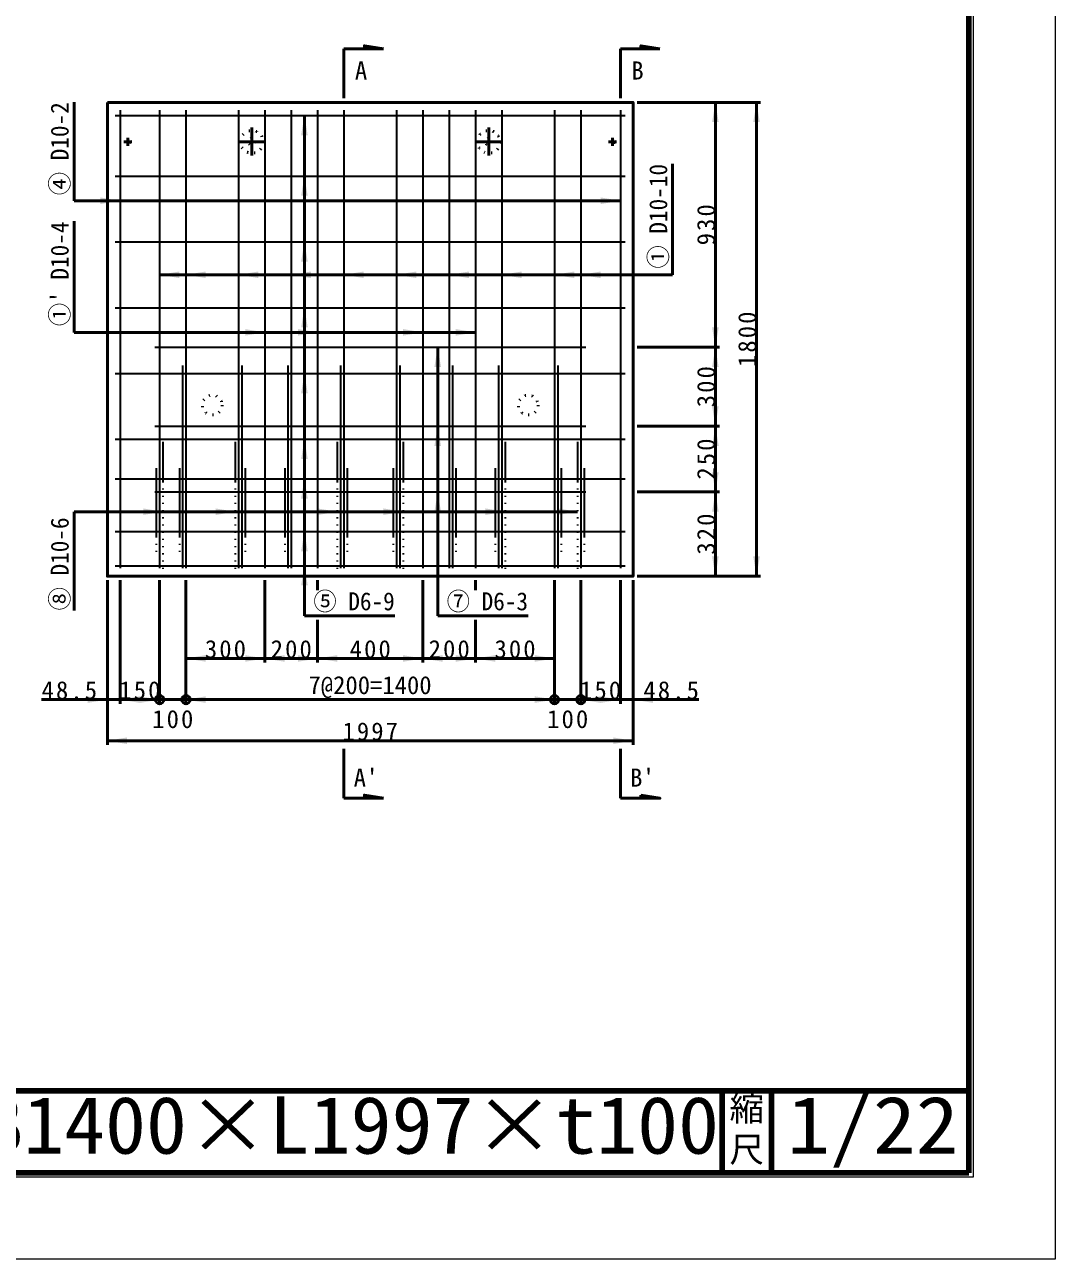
# Model space of a CAD drawing. Units: millimetres, scale not verified. Extents: x -2102 to 2102, y -1485 to 1485.
# Drawn here: x 850 to 2102, y -1485 to 16 of the extents above; entities that cross this region are included whole.
import ezdxf
from ezdxf.enums import TextEntityAlignment as Align

# ---------------------------------------------------------------- set-up
doc = ezdxf.new("R2010")
doc.units = ezdxf.units.MM
doc.header["$LTSCALE"] = 5
doc.linetypes.add('DOTTED', pattern=[1.75, 0.25, -1.5])
doc.linetypes.add('LONG_DASHED_DOTTED', pattern=[15.25, 12, -1.5, 0.25, -1.5])
doc.layers.add('0-0_V-nasSTD', color=7, linetype='Continuous', lineweight=50)
doc.layers.add('0-1_0', color=7, linetype='Continuous', lineweight=100)
doc.styles.add('ＭＳ ゴシック', font='')
doc.styles.get('ＭＳ ゴシック').set_extended_font_data('MS Gothic')

msp = doc.modelspace()

# ---------------------------------------------------------------- linework, layer by layer
at = {"layer": '0-0_V-nasSTD'}
for p, q in [((1237.821, -73.601), (1237.821, -13.601)), ((1262.821, -13.601), (1237.821, -13.601)), ((1262.821, -13.601), (1285.861, -13.601)), ((1573.821, -73.601), (1573.821, -13.601)), ((1598.821, -13.601), (1573.821, -13.601)), ((1598.821, -13.601), (1621.861, -13.601)), ((909.821, -198.201), (909.821, -78.201)), ((1594.341, -78.601), (1744.341, -78.601)), ((1689.341, -78.601), (1689.341, -376.201)), ((1739.341, -78.601), (1739.341, -654.601)), ((1189.821, -702.601), (1189.821, -94.601)), ((1637.341, -288.201), (1637.341, -153.201)), ((1573.821, -198.201), (909.821, -198.201)), ((909.821, -358.201), (909.821, -223.201)), ((1637.341, -288.201), (1013.821, -288.201)), ((1397.821, -358.201), (909.821, -358.201)), ((1351.821, -702.601), (1351.821, -376.201)), ((1594.341, -376.201), (1694.341, -376.201)), ((1689.341, -376.201), (1689.341, -472.201)), ((1594.341, -472.201), (1694.341, -472.201)), ((1689.341, -472.201), (1689.341, -552.201)), ((1594.341, -552.201), (1694.341, -552.201)), ((1689.341, -654.601), (1689.341, -552.201)), ((909.821, -696.201), (909.821, -576.201)), ((1521.821, -576.201), (909.821, -576.201)), ((950.301, -659.601), (950.301, -859.601)), ((965.821, -659.601), (965.821, -809.601)), ((1013.821, -659.601), (1013.821, -809.601)), ((1045.821, -659.601), (1045.821, -809.601)), ((1141.821, -659.601), (1141.821, -759.601)), ((1205.821, -659.601), (1205.821, -671.601)), ((1333.821, -659.601), (1333.821, -759.601)), ((1397.821, -659.601), (1397.821, -671.601)), ((1493.821, -659.601), (1493.821, -809.601)), ((1525.821, -659.601), (1525.821, -809.601)), ((1573.821, -659.601), (1573.821, -809.601)), ((1589.341, -659.601), (1589.341, -859.601)), ((1594.341, -654.601), (1744.341, -654.601)), ((1189.821, -702.601), (1299.821, -702.601)), ((1351.821, -702.601), (1461.821, -702.601)), ((1205.821, -707.601), (1205.821, -759.601)), ((1397.821, -707.601), (1397.821, -759.601)), ((1045.821, -754.601), (1141.821, -754.601)), ((1205.821, -754.601), (1141.821, -754.601)), ((1333.821, -754.601), (1205.821, -754.601)), ((1397.821, -754.601), (1333.821, -754.601)), ((1493.821, -754.601), (1397.821, -754.601)), ((870.301, -804.601), (950.301, -804.601)), ((1013.821, -804.601), (1045.821, -804.601)), ((1045.821, -804.601), (1493.821, -804.601)), ((1525.821, -804.601), (1493.821, -804.601)), ((1669.341, -804.601), (1589.341, -804.601)), ((950.301, -854.601), (1589.341, -854.601)), ((1237.821, -864.601), (1237.821, -924.601)), ((1573.821, -864.601), (1573.821, -924.601)), ((1262.821, -924.601), (1237.821, -924.601)), ((1262.821, -924.601), (1285.861, -924.601)), ((1598.821, -924.601), (1573.821, -924.601)), ((1598.821, -924.601), (1598.821, -920.761))]:
    msp.add_line(p, q, dxfattribs=at)
at = {"layer": '0-0_V-nasSTD', "lineweight": 35}
for p, q in [((965.821, -88.201), (965.821, -645.001)), ((1013.821, -88.201), (1013.821, -645.001)), ((1045.821, -88.201), (1045.821, -645.001)), ((1109.821, -88.201), (1109.821, -645.001)), ((1141.821, -88.201), (1141.821, -645.001)), ((1173.821, -88.201), (1173.821, -645.001)), ((1205.821, -88.201), (1205.821, -645.001)), ((1237.821, -88.201), (1237.821, -645.001)), ((1301.821, -88.201), (1301.821, -645.001)), ((1333.821, -88.201), (1333.821, -645.001)), ((1365.821, -88.201), (1365.821, -645.001)), ((1397.821, -88.201), (1397.821, -645.001)), ((1429.821, -88.201), (1429.821, -645.001)), ((1493.821, -88.201), (1493.821, -645.001)), ((1525.821, -88.201), (1525.821, -645.001)), ((1573.821, -88.201), (1573.821, -645.001)), ((959.901, -94.601), (1579.741, -94.601)), ((959.901, -168.201), (1579.741, -168.201)), ((959.901, -248.201), (1579.741, -248.201)), ((959.901, -328.201), (1579.741, -328.201)), ((1007.901, -376.201), (1531.741, -376.201)), ((1041.821, -398.601), (1041.821, -645.001)), ((1113.821, -398.601), (1113.821, -645.001)), ((1169.821, -398.601), (1169.821, -645.001)), ((1233.821, -398.601), (1233.821, -645.001)), ((1305.821, -398.601), (1305.821, -645.001)), ((1369.821, -398.601), (1369.821, -645.001)), ((1425.821, -398.601), (1425.821, -645.001)), ((1497.821, -398.601), (1497.821, -645.001)), ((959.901, -408.201), (1579.741, -408.201)), ((1007.901, -472.201), (1531.741, -472.201)), ((959.901, -488.201), (1579.741, -488.201)), ((1017.821, -491.29), (1017.821, -539.29)), ((1105.821, -491.29), (1105.821, -539.29)), ((1229.821, -491.29), (1229.821, -539.29)), ((1309.821, -491.29), (1309.821, -539.29)), ((1433.821, -491.29), (1433.821, -539.29)), ((1521.821, -491.29), (1521.821, -539.29)), ((1009.821, -523.475), (1009.821, -606.355)), ((1037.821, -523.475), (1037.821, -606.355)), ((1117.821, -523.475), (1117.821, -606.355)), ((1165.821, -523.475), (1165.821, -606.355)), ((1241.821, -523.475), (1241.821, -606.355)), ((1297.821, -523.475), (1297.821, -606.355)), ((1373.821, -523.475), (1373.821, -606.355)), ((1421.821, -523.475), (1421.821, -606.355)), ((1501.821, -523.475), (1501.821, -606.355)), ((1529.821, -523.475), (1529.821, -606.355)), ((959.901, -536.201), (1579.741, -536.201)), ((1007.901, -552.201), (1531.741, -552.201)), ((959.901, -600.201), (1579.741, -600.201)), ((959.901, -641.801), (1579.741, -641.801))]:
    msp.add_line(p, q, dxfattribs=at)
at = {"layer": '0-0_V-nasSTD', "linetype": 'LONG_DASHED_DOTTED'}
for p, q in [((1125.821, -109.161), (1125.821, -143.081)), ((1413.821, -109.161), (1413.821, -143.081)), ((970.461, -126.601), (980.061, -126.601)), ((975.261, -131.401), (975.261, -121.801)), ((1108.861, -126.601), (1142.781, -126.601)), ((1396.861, -126.601), (1430.781, -126.601)), ((1559.581, -126.601), (1569.181, -126.601)), ((1564.381, -131.401), (1564.381, -121.801))]:
    msp.add_line(p, q, dxfattribs=at)
at = {"layer": '0-0_V-nasSTD', "linetype": 'DOTTED', "lineweight": 35}
for p, q in [((1017.821, -539.29), (1017.821, -647.561)), ((1105.821, -539.29), (1105.821, -647.561)), ((1229.821, -539.29), (1229.821, -647.561)), ((1309.821, -539.29), (1309.821, -647.561)), ((1433.821, -539.29), (1433.821, -647.561)), ((1521.821, -539.29), (1521.821, -647.561)), ((1009.821, -606.355), (1009.821, -632.201)), ((1037.821, -606.355), (1037.821, -632.201)), ((1117.821, -606.355), (1117.821, -632.201)), ((1165.821, -606.355), (1165.821, -632.201)), ((1241.821, -606.355), (1241.821, -632.201)), ((1297.821, -606.355), (1297.821, -632.201)), ((1373.821, -606.355), (1373.821, -632.201)), ((1421.821, -606.355), (1421.821, -632.201)), ((1501.821, -606.355), (1501.821, -632.201)), ((1529.821, -606.355), (1529.821, -632.201))]:
    msp.add_line(p, q, dxfattribs=at)
at = {"layer": '0-0_V-nasSTD', "lineweight": 100}
for p, q in [((1697.5, -1280), (1697.5, -1380)), ((1757.5, -1280), (1757.5, -1380)), ((-1997.5, -1380), (1997.5, -1380))]:
    msp.add_line(p, q, dxfattribs=at)
at = {"layer": '0-0_V-nasSTD', "lineweight": 18}
for points in [[(-2102.5, -1485), (-2102.5, 1485), (2102.5, 1485), (2102.5, -1485)], [(-2002.5, -1385), (-2002.5, 1385), (2002.5, 1385), (2002.5, -1385)]]:
    msp.add_lwpolyline(points, close=True, dxfattribs=at)
at = {"layer": '0-0_V-nasSTD', "lineweight": 100}
msp.add_lwpolyline([(1997.5, -1380), (1997.5, 1380), (-1997.5, 1380)], dxfattribs=at)
at = {"layer": '0-0_V-nasSTD'}
for points in [[(1262.821, -13.601), (1262.821, -9.761), (1285.861, -13.601)], [(1598.821, -13.601), (1598.821, -9.761), (1621.861, -13.601)], [(950.301, -804.601), (965.821, -804.601), (1013.821, -804.601)], [(1589.341, -804.601), (1573.821, -804.601), (1525.821, -804.601)], [(1262.821, -924.601), (1262.821, -920.761), (1285.861, -924.601)], [(1598.821, -920.761), (1621.861, -924.601), (1598.821, -924.601)]]:
    msp.add_lwpolyline(points, dxfattribs=at)
msp.add_lwpolyline([(950.301, -78.601), (950.301, -654.601), (1589.341, -654.601), (1589.341, -78.601)], close=True, dxfattribs=at)
at = {"layer": '0-0_V-nasSTD', "linetype": 'DOTTED'}
for centre, radius in [((1125.821, -126.601), 13.76), ((1413.821, -126.601), 13.76), ((975.261, -126.601), 3.04), ((975.261, -126.601), 1.92), ((975.261, -126.601), 1.6), ((1125.821, -126.601), 4), ((1413.821, -126.601), 4), ((1564.381, -126.601), 3.04), ((1564.381, -126.601), 1.92), ((1564.381, -126.601), 1.6), ((1077.821, -446.601), 12), ((1461.821, -446.601), 12)]:
    msp.add_circle(centre, radius, dxfattribs=at)
at = {"layer": '0-0_V-nasSTD'}
for centre in [(1013.821, -804.601), (1045.821, -804.601), (1493.821, -804.601), (1525.821, -804.601)]:
    msp.add_circle(centre, 5, dxfattribs=at)
for points in [[(1685.341, -102.601), (1689.341, -102.601), (1689.341, -78.601)], [(1689.341, -102.601), (1689.341, -78.601), (1693.341, -102.601)], [(1735.341, -102.601), (1739.341, -102.601), (1739.341, -78.601)], [(1739.341, -102.601), (1739.341, -78.601), (1743.341, -102.601)], [(1185.821, -118.601), (1189.821, -118.601), (1189.821, -94.601)], [(1189.821, -118.601), (1189.821, -94.601), (1193.821, -118.601)], [(1185.821, -192.201), (1189.821, -192.201), (1189.821, -168.201)], [(1189.821, -192.201), (1189.821, -168.201), (1193.821, -192.201)], [(941.821, -198.201), (941.821, -194.201), (965.821, -198.201)], [(1549.821, -198.201), (1549.821, -194.201), (1573.821, -198.201)], [(941.821, -202.201), (941.821, -198.201), (965.821, -198.201)], [(1549.821, -202.201), (1549.821, -198.201), (1573.821, -198.201)], [(1185.821, -272.201), (1189.821, -272.201), (1189.821, -248.201)], [(1189.821, -272.201), (1189.821, -248.201), (1193.821, -272.201)], [(1013.821, -288.201), (1037.821, -288.201), (1037.821, -284.201)], [(1045.821, -288.201), (1069.821, -288.201), (1069.821, -284.201)], [(1109.821, -288.201), (1133.821, -288.201), (1133.821, -284.201)], [(1173.821, -288.201), (1197.821, -288.201), (1197.821, -284.201)], [(1237.821, -288.201), (1261.821, -288.201), (1261.821, -284.201)], [(1301.821, -288.201), (1325.821, -288.201), (1325.821, -284.201)], [(1365.821, -288.201), (1389.821, -288.201), (1389.821, -284.201)], [(1429.821, -288.201), (1453.821, -288.201), (1453.821, -284.201)], [(1493.821, -288.201), (1517.821, -288.201), (1517.821, -284.201)], [(1525.821, -288.201), (1549.821, -288.201), (1549.821, -284.201)], [(1013.821, -288.201), (1037.821, -292.201), (1037.821, -288.201)], [(1045.821, -288.201), (1069.821, -292.201), (1069.821, -288.201)], [(1109.821, -288.201), (1133.821, -292.201), (1133.821, -288.201)], [(1173.821, -288.201), (1197.821, -292.201), (1197.821, -288.201)], [(1237.821, -288.201), (1261.821, -292.201), (1261.821, -288.201)], [(1301.821, -288.201), (1325.821, -292.201), (1325.821, -288.201)], [(1365.821, -288.201), (1389.821, -292.201), (1389.821, -288.201)], [(1429.821, -288.201), (1453.821, -292.201), (1453.821, -288.201)], [(1493.821, -288.201), (1517.821, -292.201), (1517.821, -288.201)], [(1525.821, -288.201), (1549.821, -292.201), (1549.821, -288.201)], [(1185.821, -352.201), (1189.821, -352.201), (1189.821, -328.201)], [(1189.821, -352.201), (1189.821, -328.201), (1193.821, -352.201)], [(1117.821, -358.201), (1117.821, -354.201), (1141.821, -358.201)], [(1117.821, -362.201), (1117.821, -358.201), (1141.821, -358.201)], [(1181.821, -358.201), (1181.821, -354.201), (1205.821, -358.201)], [(1181.821, -362.201), (1181.821, -358.201), (1205.821, -358.201)], [(1309.821, -358.201), (1309.821, -354.201), (1333.821, -358.201)], [(1309.821, -362.201), (1309.821, -358.201), (1333.821, -358.201)], [(1373.821, -358.201), (1373.821, -354.201), (1397.821, -358.201)], [(1373.821, -362.201), (1373.821, -358.201), (1397.821, -358.201)], [(1685.341, -352.201), (1689.341, -376.201), (1689.341, -352.201)], [(1689.341, -376.201), (1689.341, -352.201), (1693.341, -352.201)], [(1347.821, -400.201), (1351.821, -400.201), (1351.821, -376.201)], [(1351.821, -400.201), (1351.821, -376.201), (1355.821, -400.201)], [(1685.341, -400.201), (1689.341, -400.201), (1689.341, -376.201)], [(1689.341, -400.201), (1689.341, -376.201), (1693.341, -400.201)], [(1185.821, -432.201), (1189.821, -432.201), (1189.821, -408.201)], [(1189.821, -432.201), (1189.821, -408.201), (1193.821, -432.201)], [(1685.341, -448.201), (1689.341, -472.201), (1689.341, -448.201)], [(1689.341, -472.201), (1689.341, -448.201), (1693.341, -448.201)], [(1347.821, -496.201), (1351.821, -496.201), (1351.821, -472.201)], [(1351.821, -496.201), (1351.821, -472.201), (1355.821, -496.201)], [(1685.341, -496.201), (1689.341, -496.201), (1689.341, -472.201)], [(1689.341, -496.201), (1689.341, -472.201), (1693.341, -496.201)], [(1185.821, -512.201), (1189.821, -512.201), (1189.821, -488.201)], [(1189.821, -512.201), (1189.821, -488.201), (1193.821, -512.201)], [(1185.821, -560.201), (1189.821, -560.201), (1189.821, -536.201)], [(1189.821, -560.201), (1189.821, -536.201), (1193.821, -560.201)], [(1685.341, -528.201), (1689.341, -552.201), (1689.341, -528.201)], [(1689.341, -552.201), (1689.341, -528.201), (1693.341, -528.201)], [(1347.821, -576.201), (1351.821, -576.201), (1351.821, -552.201)], [(1351.821, -576.201), (1351.821, -552.201), (1355.821, -576.201)], [(1685.341, -576.201), (1689.341, -576.201), (1689.341, -552.201)], [(1689.341, -576.201), (1689.341, -552.201), (1693.341, -576.201)], [(993.821, -576.201), (993.821, -572.201), (1017.821, -576.201)], [(993.821, -580.201), (993.821, -576.201), (1017.821, -576.201)], [(1081.821, -576.201), (1081.821, -572.201), (1105.821, -576.201)], [(1081.821, -580.201), (1081.821, -576.201), (1105.821, -576.201)], [(1205.821, -576.201), (1205.821, -572.201), (1229.821, -576.201)], [(1205.821, -580.201), (1205.821, -576.201), (1229.821, -576.201)], [(1285.821, -576.201), (1285.821, -572.201), (1309.821, -576.201)], [(1285.821, -580.201), (1285.821, -576.201), (1309.821, -576.201)], [(1409.821, -576.201), (1409.821, -572.201), (1433.821, -576.201)], [(1409.821, -580.201), (1409.821, -576.201), (1433.821, -576.201)], [(1497.821, -576.201), (1497.821, -572.201), (1521.821, -576.201)], [(1497.821, -580.201), (1497.821, -576.201), (1521.821, -576.201)], [(1185.821, -624.201), (1189.821, -624.201), (1189.821, -600.201)], [(1189.821, -624.201), (1189.821, -600.201), (1193.821, -624.201)], [(1185.821, -665.801), (1189.821, -665.801), (1189.821, -641.801)], [(1189.821, -665.801), (1189.821, -641.801), (1193.821, -665.801)], [(1685.341, -630.601), (1689.341, -654.601), (1689.341, -630.601)], [(1689.341, -654.601), (1689.341, -630.601), (1693.341, -630.601)], [(1735.341, -630.601), (1739.341, -654.601), (1739.341, -630.601)], [(1739.341, -654.601), (1739.341, -630.601), (1743.341, -630.601)], [(1045.821, -754.601), (1069.821, -754.601), (1069.821, -750.601)], [(1045.821, -754.601), (1069.821, -758.601), (1069.821, -754.601)], [(1117.821, -754.601), (1117.821, -750.601), (1141.821, -754.601)], [(1117.821, -758.601), (1117.821, -754.601), (1141.821, -754.601)], [(1141.821, -754.601), (1165.821, -754.601), (1165.821, -750.601)], [(1141.821, -754.601), (1165.821, -758.601), (1165.821, -754.601)], [(1181.821, -754.601), (1181.821, -750.601), (1205.821, -754.601)], [(1181.821, -758.601), (1181.821, -754.601), (1205.821, -754.601)], [(1205.821, -754.601), (1229.821, -754.601), (1229.821, -750.601)], [(1205.821, -754.601), (1229.821, -758.601), (1229.821, -754.601)], [(1309.821, -754.601), (1309.821, -750.601), (1333.821, -754.601)], [(1309.821, -758.601), (1309.821, -754.601), (1333.821, -754.601)], [(1333.821, -754.601), (1357.821, -754.601), (1357.821, -750.601)], [(1333.821, -754.601), (1357.821, -758.601), (1357.821, -754.601)], [(1373.821, -754.601), (1373.821, -750.601), (1397.821, -754.601)], [(1373.821, -758.601), (1373.821, -754.601), (1397.821, -754.601)], [(1397.821, -754.601), (1421.821, -754.601), (1421.821, -750.601)], [(1397.821, -754.601), (1421.821, -758.601), (1421.821, -754.601)], [(1469.821, -754.601), (1469.821, -750.601), (1493.821, -754.601)], [(1469.821, -758.601), (1469.821, -754.601), (1493.821, -754.601)], [(926.301, -804.601), (926.301, -800.601), (950.301, -804.601)], [(926.301, -808.601), (926.301, -804.601), (950.301, -804.601)], [(965.821, -804.601), (989.821, -804.601), (989.821, -800.601)], [(965.821, -804.601), (989.821, -808.601), (989.821, -804.601)], [(989.821, -804.601), (989.821, -800.601), (1013.821, -804.601)], [(989.821, -808.601), (989.821, -804.601), (1013.821, -804.601)], [(1045.821, -804.601), (1069.821, -804.601), (1069.821, -800.601)], [(1045.821, -804.601), (1069.821, -804.601), (1069.821, -800.601)], [(1045.821, -804.601), (1069.821, -808.601), (1069.821, -804.601)], [(1045.821, -804.601), (1069.821, -808.601), (1069.821, -804.601)], [(1469.821, -804.601), (1469.821, -800.601), (1493.821, -804.601)], [(1469.821, -808.601), (1469.821, -804.601), (1493.821, -804.601)], [(1525.821, -804.601), (1549.821, -804.601), (1549.821, -800.601)], [(1525.821, -804.601), (1549.821, -808.601), (1549.821, -804.601)], [(1549.821, -804.601), (1549.821, -800.601), (1573.821, -804.601)], [(1549.821, -808.601), (1549.821, -804.601), (1573.821, -804.601)], [(1589.341, -804.601), (1613.341, -804.601), (1613.341, -800.601)], [(1589.341, -804.601), (1613.341, -808.601), (1613.341, -804.601)], [(950.301, -854.601), (974.301, -854.601), (974.301, -850.601)], [(950.301, -854.601), (974.301, -858.601), (974.301, -854.601)], [(1565.341, -854.601), (1565.341, -850.601), (1589.341, -854.601)], [(1565.341, -858.601), (1565.341, -854.601), (1589.341, -854.601)]]:
    msp.add_solid(points, dxfattribs=at)
at = {"layer": '0-1_0'}
msp.add_line((-1997.5, -1280), (1997.5, -1280), dxfattribs=at)

# ---------------------------------------------------------------- texts
at = {"layer": '0-0_V-nasSTD', "style": 'ＭＳ ゴシック'}
for s, height, p in [('A', 21.99, (1251.187, -57.426)), ('B', 21.99, (1587.187, -57.426)), ('7@200=1400', 21.99, (1194.821, -804.601)), ("A'", 21.99, (1249.71, -917.045)), ("B'", 21.99, (1585.71, -917.045)), ('縮', 30.79, (1706.482, -1326.001)), ('尺', 30.79, (1706.476, -1375.99))]:
    msp.add_text(s, height=height, dxfattribs=at).set_placement(p, align=Align.BOTTOM_LEFT)
at = {"layer": '0-0_V-nasSTD', "style": 'ＭＳ ゴシック', "width": 0.95}
for s, p in [('④ D10-2', (909.821, -191.472)), ('① D10-10', (1637.341, -280.63)), ("①' D10-4", (909.821, -350.63)), ('⑧ D10-6', (909.821, -696.201))]:
    msp.add_text(s, height=21.85, rotation=90, dxfattribs=at).set_placement(p, align=Align.BOTTOM_LEFT)
at = {"layer": '0-0_V-nasSTD', "style": 'ＭＳ ゴシック'}
for s, height, width, p in [('⑤ D6-9', 21.85, 0.95, (1200.71, -702.601)), ('⑦ D6-3', 21.85, 0.95, (1362.71, -702.601)), ('H1800×B1400×L1997×t100', 69.65, 1.05, (450, -1377.492)), ('1/22', 69.65, 1.1, (1776.5, -1377.418))]:
    msp.add_text(s, height=height, dxfattribs=dict(at, width=width)).set_placement(p, align=Align.BOTTOM_LEFT)
at = {"layer": '0-0_V-nasSTD', "char_height": 21.99, "attachment_point": 7, "rotation": 90, "style": 'ＭＳ ゴシック'}
for s, insert in [('\\T1.17;930', (1689.341, -252.401)), ('\\T1.17;1800', (1739.341, -400.351)), ('\\T1.17;300', (1689.341, -449.201)), ('\\T1.17;250', (1689.341, -537.201)), ('\\T1.17;320', (1689.341, -628.401))]:
    msp.add_mtext(s, dxfattribs=dict(at, insert=insert))
at = {"layer": '0-0_V-nasSTD', "char_height": 21.99, "attachment_point": 7, "style": 'ＭＳ ゴシック'}
for s, insert in [('\\T1.17;300', (1068.821, -754.601)), ('\\T1.17;200', (1148.821, -754.601)), ('\\T1.17;400', (1244.821, -754.601)), ('\\T1.17;200', (1340.821, -754.601)), ('\\T1.17;300', (1420.821, -754.601)), ('\\T1.17;48.5', (870.301, -804.601)), ('\\T1.17;150', (964.821, -804.601)), ('\\T1.17;150', (1524.821, -804.601)), ('\\T1.17;48.5', (1601.841, -804.601)), ('\\T1.17;100', (1004.821, -839.601)), ('\\T1.17;100', (1484.821, -839.601)), ('\\T1.17;1997', (1236.071, -854.601))]:
    msp.add_mtext(s, dxfattribs=dict(at, insert=insert))

doc.saveas('drawing.dxf')
